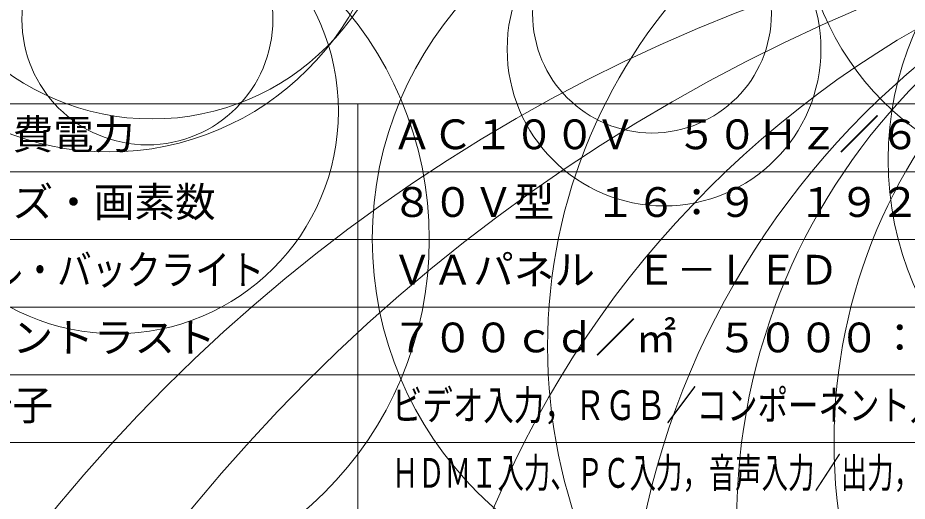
# Model space of a CAD drawing. Units: millimetres, scale not verified. Extents: x -8136 to 8916, y -17052 to 207.
# Drawn here: x -47.6 to 18, y -50.8 to -15.1 of the extents above; entities that cross this region are included whole.
import ezdxf
from ezdxf.enums import TextEntityAlignment as Align

# ---------------------------------------------------------------- set-up
doc = ezdxf.new("R2010")
doc.units = ezdxf.units.MM
doc.header["$LTSCALE"] = 0.125
doc.layers.add('0-1_MOJI1', color=7, linetype='Continuous')
doc.layers.add('0-2_WAKU', color=1, linetype='Continuous', lineweight=18)
doc.layers.add('0-5_GAIKEI', color=1, linetype='Continuous', lineweight=18)
doc.styles.add('ＭＳ ゴシック', font='')
doc.styles.get('ＭＳ ゴシック').set_extended_font_data('MS Gothic')

msp = doc.modelspace()

# ---------------------------------------------------------------- linework, layer by layer
at = {"layer": '0-2_WAKU', "color": 4}
for p, q in [((-62.4976, -21.5009), (62.5024, -21.5009)), ((-22.4976, -56.5009), (-22.4976, -21.5009))]:
    msp.add_line(p, q, dxfattribs=at)
at = {"layer": '0-2_WAKU'}
for p, q in [((62.5024, -26.5009), (-62.4976, -26.5009)), ((62.5024, -31.5009), (-62.4976, -31.5009)), ((62.5024, -36.5009), (-62.4976, -36.5009)), ((-62.4976, -41.5009), (62.5024, -41.5009)), ((-62.4976, -46.5009), (62.5024, -46.5009))]:
    msp.add_line(p, q, dxfattribs=at)
at = {"layer": '0-5_GAIKEI'}
for centre, radius in [((-124.9486, -22.4761), 176.7736), ((-40.8675, -4.3533), 20.6865), ((-37.6975, -4.326), 18.2821), ((30.677, -6.8634), 20.416), ((389.8554, -8525.5867), 8526.081), ((31.3699, -39.4071), 39.869), ((40.1516, -25.6116), 23.5155), ((64.7369, -132.9698), 128.6846), ((-43.6931, -31.4961), 26.4585), ((4.9865, -31.4672), 26.4278), ((57.2032, -64.5709), 59.8721), ((-40.3795, -22.0361), 16.435), ((0.0943, -17.4482), 11.5797), ((50.6235, -129.6832), 123.4618), ((-38.0433, -15.255), 9.2627), ((55.5641, -79.8895), 73.7706), ((-0.795, -14.8297), 8.8144), ((51.607, -52.3857), 46.1581), ((52.9511, -46.4621), 40.3065)]:
    msp.add_circle(centre, radius, dxfattribs=at)

# ---------------------------------------------------------------- texts
at = {"layer": '0-1_MOJI1', "style": 'ＭＳ ゴシック'}
for s, p in [('電源・消費電力', (-59.9976, -25.5009)), ('ＡＣ１００Ｖ\u3000５０Ｈｚ／６０Ｈｚ\u3000３８０Ｗ', (-19.9976, -25.5009)), ('画面サイズ・画素数', (-59.9976, -30.5009)), ('８０Ｖ型\u3000１６：９\u3000１９２０×１０８０画素', (-19.9976, -30.5009)), ('ＶＡパネル\u3000Ｅ－ＬＥＤ', (-19.9976, -35.5009)), ('輝度・コントラスト', (-59.9976, -40.5009)), ('７００ｃｄ／㎡\u3000５０００：１', (-19.9976, -40.5009)), ('入出力端子', (-59.9976, -45.5009))]:
    msp.add_text(s, height=2.199, dxfattribs=at).set_placement(p, align=Align.BOTTOM_LEFT)
for s, width, p in [('液晶パネル・バックライト', 0.85, (-59.9976, -35.5009)), ('ビデオ入力，ＲＧＢ／コンポーネント入力，ＤＶＩ－Ｄ入力／出力', 0.75, (-19.9976, -45.5009)), ('ＨＤＭＩ入力、ＰＣ入力，音声入力／出力，外部制御端子，ＳＬＯＴ２．０', 0.65, (-19.9976, -50.5009))]:
    msp.add_text(s, height=2.199, dxfattribs=dict(at, width=width)).set_placement(p, align=Align.BOTTOM_LEFT)

doc.saveas('drawing.dxf')
